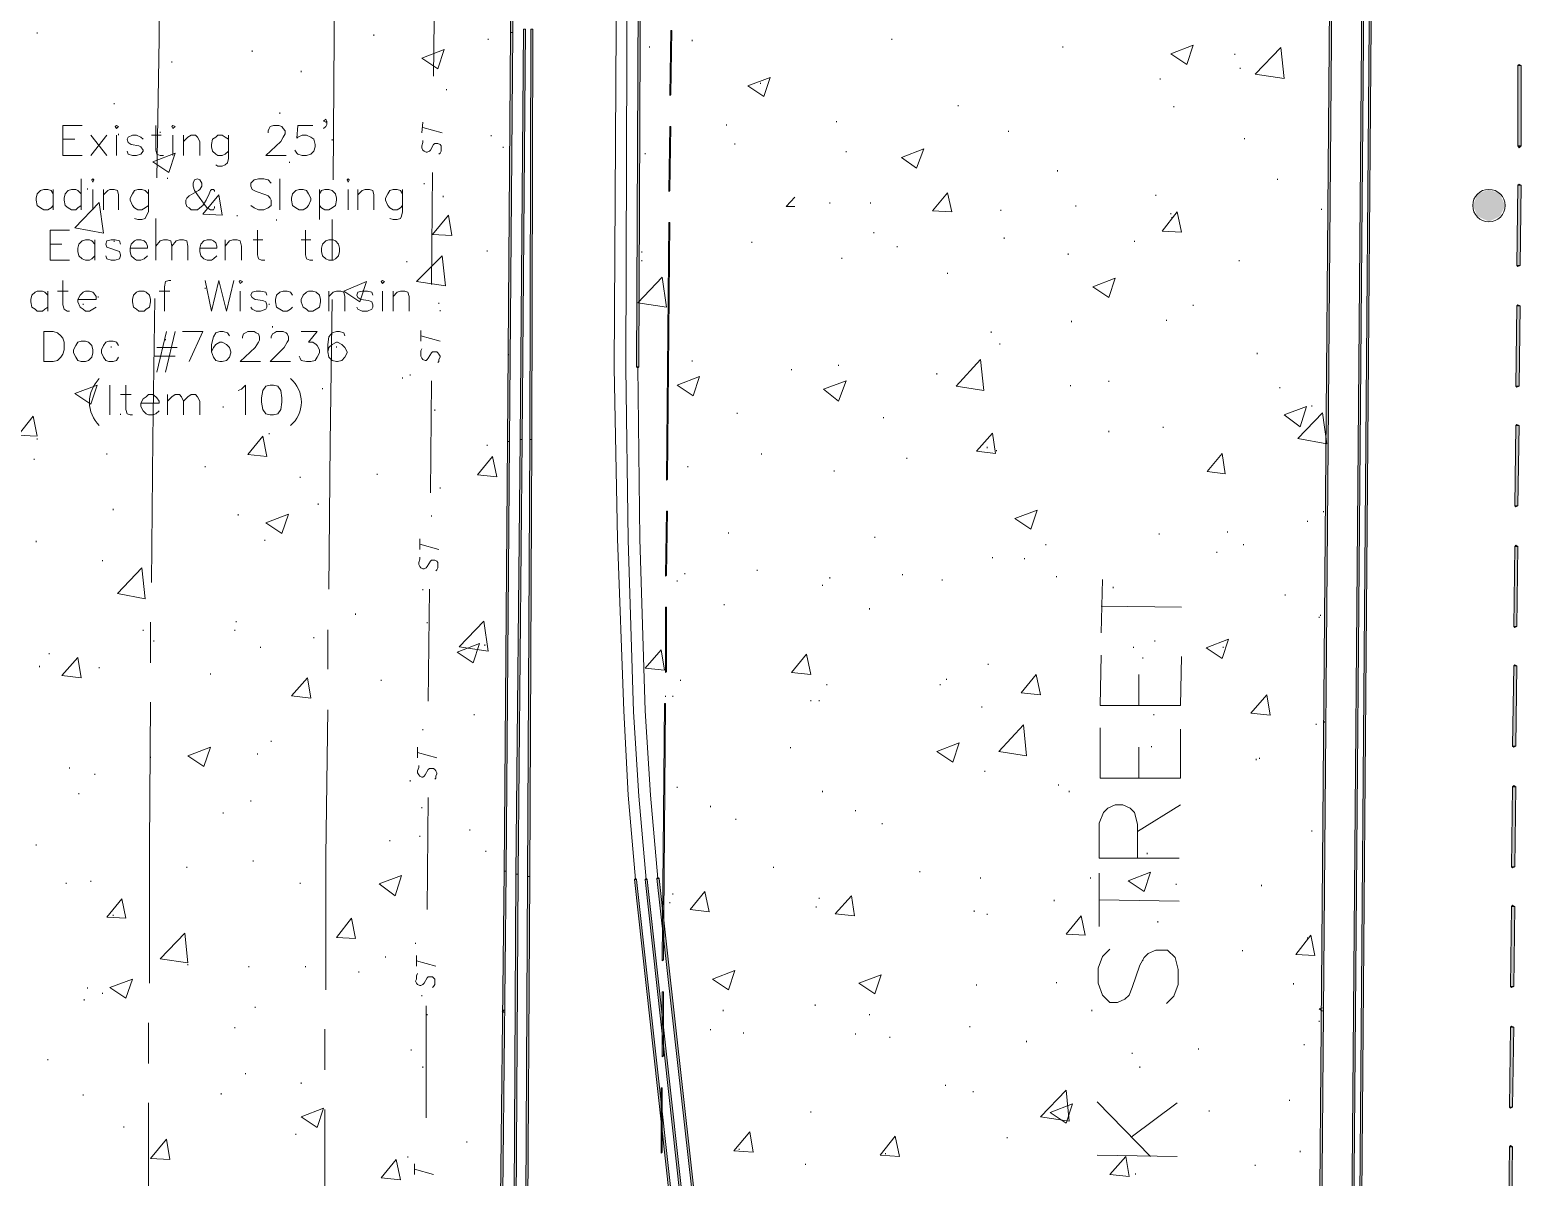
# Model space of a CAD drawing. Header units: inches. Extents: x 10 to 486, y 7 to 426.
# Drawn here: x 391.9 to 485, y 224.1 to 295.7 of the extents above; entities that cross this region are included whole.
import ezdxf

# ---------------------------------------------------------------- set-up
doc = ezdxf.new("R2010")
doc.units = ezdxf.units.IN
doc.header["$LTSCALE"] = 3
doc.header["$MEASUREMENT"] = 0
doc.layers.add('PDF_Geometry', color=7, linetype='Continuous', true_color=0x999999)
doc.layers.add('PDF_Solid Fills', color=7, linetype='Continuous')

msp = doc.modelspace()

# ---------------------------------------------------------------- hatches: boundary and pattern name
at = {"layer": 'PDF_Solid Fills', "true_color": 0x767676, "transparency": 33554559}
for points in [[(473.477, 340.55), (473.41, 340.55), (470.943, 39.95), (471.077, 39.95), (473.543, 340.55)], [(475.477, 340.55), (475.41, 340.55), (472.943, 39.95), (473.077, 39.95), (475.543, 340.55)], [(475.943, 340.55), (475.877, 340.55), (473.477, 39.95), (473.61, 39.95), (476.01, 340.55)], [(429.877, 274.683), (429.943, 274.683), (430.143, 320.417), (430.01, 320.417), (429.81, 274.683)], [(422.01, 295.55), (422.077, 295.55), (422.21, 319.75), (422.077, 319.75), (421.943, 295.55)], [(421.81, 270.017), (421.877, 270.017), (422.077, 295.55), (421.943, 295.55), (421.743, 270.017)], [(421.61, 243.217), (421.677, 243.217), (421.877, 270.017), (421.743, 270.017), (421.543, 243.217)], [(421.343, 219.083), (421.41, 219.083), (421.677, 243.217), (421.543, 243.217), (421.277, 219.083)]]:
    msp.add_hatch(color=8, dxfattribs=at).paths.add_polyline_path(points)
at = {"layer": 'PDF_Solid Fills', "transparency": 33554559}
for points in [[(484.877, 288.483), (485.01, 288.483), (485.01, 293.483), (484.81, 293.483), (484.81, 288.483)], [(484.81, 281.017), (484.943, 281.017), (485.01, 286.017), (484.81, 286.017), (484.743, 281.017)], [(484.743, 273.483), (484.877, 273.483), (484.943, 278.483), (484.743, 278.483), (484.677, 273.483)], [(484.677, 266.017), (484.81, 266.017), (484.877, 271.017), (484.677, 271.017), (484.61, 266.017)], [(484.61, 258.483), (484.743, 258.483), (484.81, 263.483), (484.61, 263.483), (484.543, 258.483)], [(484.543, 251.017), (484.677, 251.017), (484.743, 256.017), (484.543, 256.017), (484.477, 251.017)], [(484.477, 243.483), (484.61, 243.483), (484.677, 248.483), (484.477, 248.483), (484.41, 243.483)], [(484.41, 236.017), (484.543, 236.017), (484.61, 241.017), (484.41, 241.017), (484.343, 236.017)], [(484.343, 228.483), (484.477, 228.483), (484.543, 233.483), (484.343, 233.483), (484.277, 228.483)], [(484.277, 221.017), (484.41, 221.017), (484.477, 226.017), (484.277, 226.017), (484.21, 221.017)]]:
    msp.add_hatch(color=256, dxfattribs=at).paths.add_polyline_path(points)

# ---------------------------------------------------------------- linework, layer by layer
at = {"layer": 'PDF_Geometry', "color": 8, "lineweight": 13, "true_color": 0x767676}
for points in [[(430.41, 242.683), (429.943, 247.883), (429.61, 253.15), (429.277, 263.883), (429.143, 274.617), (429.277, 320.417), (429.543, 343.217), (429.543, 357.75), (429.61, 358.817), (429.277, 359.817), (428.81, 360.483), (428.21, 361.017), (427.477, 361.35), (426.677, 361.55), (425.61, 361.283), (424.677, 360.75), (423.943, 359.95), (423.477, 359.017), (423.277, 357.95)], [(429.743, 242.683), (429.277, 247.95), (429.01, 253.217), (428.61, 263.95), (428.41, 274.617), (428.677, 320.683), (428.877, 343.283), (428.943, 354.883), (428.943, 358.15), (428.81, 358.883), (428.41, 359.55), (427.877, 360.083), (427.21, 360.417), (426.543, 360.55), (425.677, 360.483), (424.877, 360.083), (424.41, 359.55), (424.077, 358.95), (423.943, 358.217)], [(429.877, 274.683), (430.01, 263.95), (430.343, 253.217), (430.677, 247.95), (431.143, 242.75)]]:
    msp.add_lwpolyline(points, dxfattribs=at)
at = {"layer": 'PDF_Geometry', "color": 8, "lineweight": 5, "true_color": 0x767676}
for points in [[(473.477, 340.55), (473.41, 340.55), (470.943, 39.95), (471.077, 39.95), (473.543, 340.55)], [(475.477, 340.55), (475.41, 340.55), (472.943, 39.95), (473.077, 39.95), (475.543, 340.55)], [(475.943, 340.55), (475.877, 340.55), (473.477, 39.95), (473.61, 39.95), (476.01, 340.55)], [(429.877, 274.683), (429.943, 274.683), (430.143, 320.417), (430.01, 320.417), (429.81, 274.683)], [(422.01, 295.55), (422.077, 295.55), (422.21, 319.75), (422.077, 319.75), (421.943, 295.55)], [(421.81, 270.017), (421.877, 270.017), (422.077, 295.55), (421.943, 295.55), (421.743, 270.017)], [(422.543, 270.15), (422.677, 270.15), (422.877, 295.75), (422.743, 295.75)], [(423.143, 270.15), (423.277, 270.15), (423.343, 295.75), (423.21, 295.75)], [(421.61, 243.217), (421.677, 243.217), (421.877, 270.017), (421.743, 270.017), (421.543, 243.217)], [(422.277, 243.017), (422.41, 243.017), (422.677, 270.15), (422.543, 270.15)], [(423.01, 242.883), (423.143, 242.883), (423.277, 270.15), (423.143, 270.15)], [(421.343, 219.083), (421.41, 219.083), (421.677, 243.217), (421.543, 243.217), (421.277, 219.083)], [(422.143, 218.95), (422.277, 218.95), (422.41, 243.017), (422.277, 243.017)], [(422.877, 218.883), (423.01, 218.883), (423.143, 242.883), (423.01, 242.883)], [(433.077, 211.883), (433.21, 211.883), (429.81, 242.683), (429.677, 242.683)], [(433.743, 211.883), (433.877, 211.883), (430.477, 242.683), (430.343, 242.683)], [(434.543, 211.817), (434.677, 211.817), (431.21, 242.75), (431.077, 242.75)]]:
    msp.add_lwpolyline(points, close=True, dxfattribs=at)
at = {"layer": 'PDF_Geometry', "color": 7, "lineweight": 9}
for points in [[(399.877, 286.483), (400.01, 295.15), (400.01, 304.217)], [(410.877, 286.35), (410.943, 295.283), (410.943, 304.083)], [(395.21, 287.883), (394.01, 287.883), (394.01, 289.75), (395.21, 289.75)], [(399.81, 289.75), (399.81, 288.217), (399.877, 287.95), (400.077, 287.883), (400.277, 287.883)], [(406.81, 289.283), (406.81, 289.417), (406.877, 289.55), (406.943, 289.683), (407.143, 289.75), (407.477, 289.75), (407.677, 289.683), (407.743, 289.55), (407.877, 289.417), (407.877, 289.217), (407.743, 289.017), (407.61, 288.75), (406.677, 287.883), (407.943, 287.883)], [(409.61, 289.75), (408.677, 289.75), (408.61, 288.95), (408.677, 289.017), (408.943, 289.15), (409.21, 289.15), (409.477, 289.017), (409.677, 288.883), (409.743, 288.55), (409.743, 288.417), (409.677, 288.15), (409.477, 287.95), (409.21, 287.883), (408.943, 287.883), (408.677, 287.95), (408.61, 288.017), (408.477, 288.217)], [(410.477, 290.017), (410.41, 289.95), (410.277, 290.017), (410.41, 290.15), (410.477, 290.017), (410.477, 289.817), (410.41, 289.683), (410.277, 289.55)], [(394.01, 288.883), (394.743, 288.883)], [(395.743, 287.883), (396.743, 289.15)], [(396.743, 287.883), (395.743, 289.15)], [(397.343, 289.15), (397.343, 287.883)], [(399.01, 288.883), (398.877, 289.017), (398.61, 289.15), (398.343, 289.15), (398.077, 289.017), (398.01, 288.883), (398.077, 288.683), (398.277, 288.55), (398.743, 288.483), (398.877, 288.417), (399.01, 288.217), (399.01, 288.15), (398.877, 287.95), (398.61, 287.883), (398.343, 287.883), (398.077, 287.95), (398.01, 288.15)], [(399.543, 289.15), (400.143, 289.15)], [(400.877, 289.15), (400.877, 287.883)], [(401.543, 287.883), (401.543, 289.15)], [(401.543, 288.75), (401.81, 289.017), (402.01, 289.15), (402.277, 289.15), (402.41, 289.017), (402.543, 288.75), (402.543, 287.883)], [(404.343, 288.883), (404.143, 289.017), (403.943, 289.15), (403.677, 289.15), (403.543, 289.017), (403.343, 288.883), (403.277, 288.55), (403.277, 288.417), (403.343, 288.15), (403.543, 287.95), (403.677, 287.883), (403.943, 287.883), (404.143, 287.95), (404.343, 288.15)], [(404.343, 289.15), (404.343, 287.683), (404.277, 287.417), (404.143, 287.283), (403.943, 287.217), (403.677, 287.217), (403.543, 287.283)], [(393.41, 285.483), (393.277, 285.683), (393.077, 285.75), (392.81, 285.75), (392.61, 285.683), (392.41, 285.483), (392.343, 285.217), (392.343, 285.083), (392.41, 284.75), (392.61, 284.617), (392.81, 284.483), (393.077, 284.483), (393.277, 284.617), (393.41, 284.75)], [(393.41, 285.75), (393.41, 284.483)], [(395.143, 285.483), (394.943, 285.683), (394.81, 285.75), (394.543, 285.75), (394.343, 285.683), (394.143, 285.483), (394.077, 285.217), (394.077, 285.083), (394.143, 284.75), (394.343, 284.617), (394.543, 284.483), (394.81, 284.483), (394.943, 284.617), (395.143, 284.75)], [(395.143, 286.417), (395.143, 284.483)], [(395.877, 285.75), (395.877, 284.483)], [(396.543, 284.483), (396.543, 285.75)], [(396.543, 285.417), (396.81, 285.683), (396.943, 285.75), (397.21, 285.75), (397.41, 285.683), (397.477, 285.417), (397.477, 284.483)], [(399.343, 285.483), (399.143, 285.683), (398.943, 285.75), (398.677, 285.75), (398.477, 285.683), (398.343, 285.483), (398.21, 285.217), (398.21, 285.083), (398.343, 284.75), (398.477, 284.617), (398.677, 284.483), (398.943, 284.483), (399.143, 284.617), (399.343, 284.75)], [(399.343, 285.75), (399.343, 284.35), (399.21, 284.083), (399.143, 283.95), (398.943, 283.883), (398.677, 283.883), (398.477, 283.95)], [(403.477, 285.617), (403.477, 285.683), (403.41, 285.75), (403.277, 285.75), (403.21, 285.683), (403.143, 285.483), (402.943, 285.083), (402.743, 284.75), (402.543, 284.617), (402.41, 284.483), (402.01, 284.483), (401.877, 284.617), (401.743, 284.683), (401.677, 284.883), (401.677, 285.083), (401.743, 285.217), (401.877, 285.35), (402.477, 285.683), (402.543, 285.75), (402.677, 285.95), (402.677, 286.15), (402.543, 286.35), (402.41, 286.417), (402.21, 286.35), (402.143, 286.15), (402.143, 285.95), (402.21, 285.683), (402.41, 285.417), (402.877, 284.75), (403.01, 284.617), (403.21, 284.483), (403.41, 284.483), (403.477, 284.617), (403.477, 284.683)], [(407.01, 286.15), (406.81, 286.35), (406.543, 286.417), (406.21, 286.417), (405.943, 286.35), (405.743, 286.15), (405.743, 285.95), (405.81, 285.75), (405.943, 285.683), (406.077, 285.617), (406.677, 285.417), (406.81, 285.35), (406.943, 285.217), (407.01, 285.083), (407.01, 284.75), (406.81, 284.617), (406.543, 284.483), (406.21, 284.483), (405.943, 284.617), (405.743, 284.75)], [(407.543, 284.483), (407.543, 286.417)], [(410.01, 285.75), (410.01, 283.883)], [(410.01, 285.483), (410.143, 285.683), (410.343, 285.75), (410.61, 285.75), (410.81, 285.683), (411.01, 285.483), (411.077, 285.217), (411.077, 285.083), (411.01, 284.75), (410.81, 284.617), (410.61, 284.483), (410.343, 284.483), (410.143, 284.617), (410.01, 284.75)], [(411.81, 285.75), (411.81, 284.483)], [(412.41, 284.483), (412.41, 285.75)], [(412.41, 285.417), (412.677, 285.683), (412.877, 285.75), (413.143, 285.75), (413.343, 285.683), (413.41, 285.417), (413.41, 284.483)], [(415.21, 285.483), (415.077, 285.683), (414.877, 285.75), (414.61, 285.75), (414.41, 285.683), (414.277, 285.483), (414.143, 285.217), (414.143, 285.083), (414.277, 284.75), (414.41, 284.617), (414.61, 284.483), (414.877, 284.483), (415.077, 284.617), (415.21, 284.75)], [(415.21, 285.75), (415.21, 284.35), (415.143, 284.083), (415.077, 283.95), (414.877, 283.883), (414.61, 283.883), (414.41, 283.95)], [(399.81, 281.483), (399.81, 283.95)], [(410.81, 281.35), (410.81, 283.883)], [(394.41, 281.35), (393.21, 281.35), (393.21, 283.217), (394.41, 283.217)], [(406.143, 283.217), (406.143, 281.683), (406.21, 281.417), (406.41, 281.35), (406.61, 281.35)], [(409.143, 283.217), (409.143, 281.683), (409.21, 281.417), (409.41, 281.35), (409.61, 281.35)], [(393.21, 282.35), (393.943, 282.35)], [(396.01, 282.35), (395.81, 282.55), (395.677, 282.617), (395.41, 282.617), (395.21, 282.55), (395.01, 282.35), (394.943, 282.083), (394.943, 281.883), (395.01, 281.617), (395.21, 281.417), (395.41, 281.35), (395.677, 281.35), (395.81, 281.417), (396.01, 281.617)], [(396.01, 282.617), (396.01, 281.35)], [(397.61, 282.35), (397.543, 282.55), (397.277, 282.617), (397.01, 282.617), (396.743, 282.55), (396.677, 282.35), (396.743, 282.15), (396.943, 282.083), (397.343, 281.95), (397.543, 281.883), (397.61, 281.683), (397.61, 281.617), (397.543, 281.417), (397.277, 281.35), (397.01, 281.35), (396.743, 281.417), (396.677, 281.617)], [(398.21, 282.083), (399.277, 282.083), (399.277, 282.217), (399.21, 282.417), (399.077, 282.55), (398.877, 282.617), (398.61, 282.617), (398.477, 282.55), (398.277, 282.35), (398.21, 282.083), (398.21, 281.883), (398.277, 281.617), (398.477, 281.417), (398.61, 281.35), (398.877, 281.35), (399.077, 281.417), (399.277, 281.617)], [(399.81, 281.35), (399.81, 282.617)], [(399.81, 282.217), (400.077, 282.55), (400.277, 282.617), (400.543, 282.617), (400.743, 282.55), (400.81, 282.217), (400.81, 281.35)], [(400.81, 282.217), (401.077, 282.55), (401.277, 282.617), (401.543, 282.617), (401.743, 282.55), (401.81, 282.217), (401.81, 281.35)], [(402.543, 282.083), (403.61, 282.083), (403.61, 282.217), (403.543, 282.417), (403.41, 282.55), (403.277, 282.617), (403.01, 282.617), (402.81, 282.55), (402.61, 282.35), (402.543, 282.083), (402.543, 281.883), (402.61, 281.617), (402.81, 281.417), (403.01, 281.35), (403.277, 281.35), (403.41, 281.417), (403.61, 281.617)], [(404.143, 281.35), (404.143, 282.617)], [(404.143, 282.217), (404.41, 282.55), (404.61, 282.617), (404.877, 282.617), (405.077, 282.55), (405.143, 282.217), (405.143, 281.35)], [(405.877, 282.617), (406.477, 282.617)], [(408.877, 282.617), (409.477, 282.617)], [(393.077, 279.15), (392.877, 279.35), (392.743, 279.417), (392.41, 279.417), (392.277, 279.35), (392.077, 279.15), (392.01, 278.883), (392.01, 278.75), (392.077, 278.417), (392.277, 278.283), (392.41, 278.15), (392.743, 278.15), (392.877, 278.283), (393.077, 278.417)], [(393.077, 279.417), (393.077, 278.15)], [(393.677, 279.417), (394.343, 279.417)], [(394.01, 280.083), (394.01, 278.55), (394.077, 278.283), (394.277, 278.15), (394.41, 278.15)], [(394.943, 278.883), (396.077, 278.883), (396.077, 279.083), (395.943, 279.283), (395.877, 279.35), (395.677, 279.417), (395.41, 279.417), (395.277, 279.35), (395.077, 279.15), (394.943, 278.883), (394.943, 278.75), (395.077, 278.417), (395.277, 278.283), (395.41, 278.15), (395.677, 278.15), (395.877, 278.283), (396.077, 278.417)], [(400.01, 279.417), (400.677, 279.417)], [(400.743, 280.083), (400.61, 280.083), (400.41, 280.017), (400.343, 279.683), (400.343, 278.15)], [(402.877, 280.083), (403.277, 278.15), (403.743, 280.083), (404.21, 278.15), (404.677, 280.083)], [(405.077, 279.417), (405.077, 278.15)], [(406.743, 279.15), (406.677, 279.35), (406.343, 279.417), (406.077, 279.417), (405.81, 279.35), (405.743, 279.15), (405.81, 279.017), (406.01, 278.883), (406.477, 278.817), (406.677, 278.75), (406.743, 278.55), (406.743, 278.417), (406.677, 278.283), (406.343, 278.15), (406.077, 278.15), (405.81, 278.283), (405.743, 278.417)], [(408.343, 279.15), (408.21, 279.35), (408.01, 279.417), (407.743, 279.417), (407.543, 279.35), (407.343, 279.15), (407.277, 278.883), (407.277, 278.75), (407.343, 278.417), (407.543, 278.283), (407.743, 278.15), (408.01, 278.15), (408.21, 278.283), (408.343, 278.417)], [(410.61, 278.15), (410.61, 279.417)], [(410.61, 279.083), (410.877, 279.35), (411.077, 279.417), (411.343, 279.417), (411.543, 279.35), (411.61, 279.083), (411.61, 278.15)], [(413.343, 279.15), (413.277, 279.35), (413.01, 279.417), (412.677, 279.417), (412.41, 279.35), (412.343, 279.15), (412.41, 279.017), (412.61, 278.883), (413.077, 278.817), (413.277, 278.75), (413.343, 278.55), (413.343, 278.417), (413.277, 278.283), (413.01, 278.15), (412.677, 278.15), (412.41, 278.283), (412.343, 278.417)], [(413.943, 279.417), (413.943, 278.15)], [(414.61, 278.15), (414.61, 279.417)], [(414.61, 279.083), (414.877, 279.35), (415.077, 279.417), (415.343, 279.417), (415.543, 279.35), (415.61, 279.083), (415.61, 278.15)], [(399.543, 261.217), (399.61, 270.217), (399.743, 278.95)], [(410.61, 260.817), (410.677, 269.95), (410.81, 278.883)], [(400.477, 276.883), (399.877, 274.35)], [(401.01, 276.883), (400.41, 274.35)], [(401.477, 276.883), (402.743, 276.883), (401.877, 275.017)], [(404.41, 276.617), (404.277, 276.817), (404.01, 276.883), (403.81, 276.883), (403.543, 276.817), (403.41, 276.55), (403.277, 276.083), (403.277, 275.617), (403.41, 275.283), (403.543, 275.083), (403.81, 275.017), (403.943, 275.017), (404.21, 275.083), (404.41, 275.283), (404.477, 275.55), (404.477, 275.617), (404.41, 275.883), (404.21, 276.083), (403.943, 276.217), (403.81, 276.217), (403.543, 276.083), (403.41, 275.883), (403.277, 275.617)], [(405.21, 276.483), (405.21, 276.55), (405.277, 276.75), (405.41, 276.817), (405.543, 276.883), (405.943, 276.883), (406.077, 276.817), (406.21, 276.75), (406.277, 276.55), (406.277, 276.35), (406.21, 276.217), (406.01, 275.883), (405.077, 275.017), (406.343, 275.017)], [(407.01, 276.483), (407.01, 276.55), (407.077, 276.75), (407.21, 276.817), (407.343, 276.883), (407.743, 276.883), (407.943, 276.817), (408.01, 276.75), (408.077, 276.55), (408.077, 276.35), (408.01, 276.217), (407.81, 275.883), (406.943, 275.017), (408.21, 275.017)], [(408.877, 276.883), (409.877, 276.883), (409.343, 276.217), (409.61, 276.217), (409.81, 276.083), (409.877, 276.017), (410.01, 275.75), (410.01, 275.55), (409.877, 275.283), (409.743, 275.083), (409.477, 275.017), (409.21, 275.017), (408.877, 275.083), (408.81, 275.217), (408.743, 275.35)], [(411.61, 276.617), (411.543, 276.817), (411.277, 276.883), (411.077, 276.883), (410.81, 276.817), (410.61, 276.55), (410.543, 276.083), (410.543, 275.617), (410.61, 275.283), (410.81, 275.083), (411.077, 275.017), (411.143, 275.017), (411.41, 275.083), (411.61, 275.283), (411.743, 275.55), (411.743, 275.617), (411.61, 275.883), (411.41, 276.083), (411.143, 276.217), (411.077, 276.217), (410.81, 276.083), (410.61, 275.883), (410.543, 275.617)], [(397.477, 276.017), (397.343, 276.217), (397.143, 276.283), (396.877, 276.283), (396.677, 276.217), (396.543, 276.017), (396.41, 275.75), (396.41, 275.55), (396.543, 275.283), (396.677, 275.083), (396.877, 275.017), (397.143, 275.017), (397.343, 275.083), (397.477, 275.283)], [(399.877, 275.883), (401.143, 275.883)], [(399.743, 275.35), (401.01, 275.35)], [(396.943, 271.683), (396.943, 273.55)], [(397.61, 272.95), (398.277, 272.95)], [(397.943, 273.55), (397.943, 272.017), (398.01, 271.75), (398.21, 271.683), (398.343, 271.683)], [(398.877, 272.417), (400.01, 272.417), (400.01, 272.55), (399.877, 272.75), (399.81, 272.817), (399.61, 272.95), (399.343, 272.95), (399.21, 272.817), (399.01, 272.683), (398.877, 272.417), (398.877, 272.217), (399.01, 271.95), (399.21, 271.75), (399.343, 271.683), (399.61, 271.683), (399.81, 271.75), (400.01, 271.95)], [(400.543, 271.683), (400.543, 272.95)], [(400.543, 272.55), (400.81, 272.817), (401.01, 272.95), (401.277, 272.95), (401.41, 272.817), (401.543, 272.55), (401.543, 271.683)], [(401.543, 272.55), (401.81, 272.817), (402.01, 272.95), (402.277, 272.95), (402.41, 272.817), (402.543, 272.55), (402.543, 271.683)], [(404.943, 273.217), (405.143, 273.283), (405.41, 273.55), (405.41, 271.683)], [(399.477, 256.217), (399.477, 258.75)], [(410.543, 255.817), (410.543, 258.283)], [(399.41, 236.217), (399.41, 244.75), (399.477, 253.75)], [(410.41, 235.817), (410.41, 244.15), (410.543, 253.283)], [(399.343, 231.217), (399.343, 233.75)], [(410.343, 230.817), (410.343, 233.35)], [(399.277, 211.083), (399.343, 220.217), (399.343, 228.75)], [(410.277, 211.083), (410.343, 220.017), (410.343, 228.35)]]:
    msp.add_lwpolyline(points, dxfattribs=at)
at = {"layer": 'PDF_Geometry', "lineweight": 13}
for points in [[(417.143, 292.817), (417.21, 299.817)], [(392.41, 295.55), (392.41, 295.483)], [(413.41, 295.417), (413.41, 295.35)], [(420.543, 295.15), (420.543, 295.083)], [(433.277, 295.083), (433.277, 295.017)], [(445.743, 295.15), (445.743, 295.083)], [(405.81, 294.417), (405.81, 294.35)], [(430.61, 294.683), (430.61, 294.617)], [(456.41, 294.683), (456.41, 294.617)], [(467.143, 294.217), (467.143, 294.15)], [(400.81, 293.75), (400.81, 293.683)], [(467.477, 293.35), (467.477, 293.283)], [(408.877, 293.15), (408.877, 293.083)], [(437.543, 292.417), (437.543, 292.35)], [(462.477, 292.683), (462.477, 292.617)], [(417.943, 292.017), (417.943, 291.95)], [(397.21, 291.15), (397.21, 291.083)], [(407.543, 290.55), (407.543, 290.483)], [(449.877, 291.017), (449.877, 290.95)], [(463.343, 290.95), (463.343, 290.883)], [(416.41, 289.283), (416.477, 289.95)], [(417.677, 289.283), (416.477, 289.617)], [(435.41, 289.817), (435.41, 289.75)], [(442.277, 290.017), (442.277, 289.95)], [(397.477, 289.217), (397.477, 289.15)], [(400.077, 289.35), (400.077, 289.283)], [(410.81, 288.883), (410.81, 288.817)], [(417.477, 287.95), (417.543, 288.017), (417.61, 288.15), (417.61, 288.483), (417.543, 288.55), (417.41, 288.617), (417.21, 288.617), (417.143, 288.55), (416.943, 288.217), (416.877, 288.15), (416.743, 288.083), (416.677, 288.083), (416.543, 288.15), (416.477, 288.217), (416.41, 288.35), (416.41, 288.483), (416.477, 288.683), (416.477, 288.817)], [(420.743, 289.15), (420.743, 289.083)], [(435.943, 288.617), (435.943, 288.55)], [(453.01, 289.417), (453.01, 289.35)], [(467.743, 288.95), (467.743, 288.883)], [(421.477, 288.417), (421.477, 288.35)], [(430.343, 288.017), (430.343, 287.95)], [(442.877, 288.15), (442.877, 288.083)], [(408.143, 287.483), (408.143, 287.417)], [(417.01, 279.817), (417.077, 286.817)], [(456.077, 286.95), (456.077, 286.883)], [(395.543, 285.817), (395.543, 285.75)], [(400.543, 286.483), (400.543, 286.417)], [(416.543, 286.15), (416.543, 286.083)], [(469.81, 286.417), (469.81, 286.35)], [(417.743, 285.35), (417.743, 285.283)], [(439.677, 284.683), (439.143, 284.683), (439.677, 285.283)], [(441.877, 284.95), (441.877, 284.883)], [(444.41, 284.95), (444.41, 284.883)], [(462.21, 285.417), (462.21, 285.35)], [(404.877, 284.15), (404.877, 284.083)], [(407.343, 283.883), (407.343, 283.817)], [(452.543, 284.483), (452.543, 284.417)], [(457.21, 284.75), (457.21, 284.683)], [(463.143, 284.283), (463.143, 284.217)], [(463.21, 284.017), (463.21, 283.95)], [(472.543, 284.55), (472.543, 284.483)], [(444.61, 283.083), (444.61, 283.017)], [(393.21, 282.15), (393.21, 282.083)], [(397.21, 282.55), (397.21, 282.483)], [(437.01, 282.483), (437.01, 282.417)], [(446.077, 282.217), (446.077, 282.15)], [(452.743, 282.75), (452.743, 282.683)], [(460.877, 282.55), (460.877, 282.483)], [(415.477, 281.283), (415.477, 281.217)], [(420.477, 281.95), (420.477, 281.883)], [(430.143, 281.883), (430.143, 281.817)], [(430.143, 281.35), (430.143, 281.283)], [(442.61, 281.483), (442.61, 281.417)], [(456.743, 281.75), (456.743, 281.683)], [(467.41, 281.35), (467.41, 281.283)], [(449.21, 280.55), (449.21, 280.483)], [(402.877, 279.617), (402.877, 279.55)], [(395.277, 278.617), (395.277, 278.55)], [(396.21, 279.083), (396.21, 279.017)], [(406.877, 278.617), (406.877, 278.55)], [(417.477, 278.683), (417.477, 278.617)], [(464.543, 278.55), (464.543, 278.483)], [(417.543, 278.217), (417.543, 278.15)], [(456.943, 277.55), (456.943, 277.483)], [(462.877, 277.617), (462.877, 277.55)], [(400.41, 276.417), (400.41, 276.35)], [(407.077, 277.217), (407.077, 277.15)], [(416.343, 276.283), (416.343, 276.95)], [(417.543, 276.283), (416.343, 276.617)], [(451.943, 276.883), (451.943, 276.817)], [(397.01, 275.95), (397.01, 275.883)], [(411.077, 275.95), (411.077, 275.883)], [(417.41, 274.95), (417.477, 275.017), (417.477, 275.15), (417.543, 275.283), (417.543, 275.35), (417.477, 275.483), (417.41, 275.55), (417.343, 275.617), (417.077, 275.617), (417.01, 275.55), (416.81, 275.217), (416.743, 275.15), (416.677, 275.083), (416.61, 275.083), (416.477, 275.15), (416.41, 275.217), (416.343, 275.35), (416.343, 275.683), (416.41, 275.817)], [(421.81, 275.483), (421.81, 275.417)], [(452.477, 276.15), (452.477, 276.083)], [(468.543, 275.55), (468.543, 275.483)], [(433.277, 275.083), (433.277, 275.017)], [(439.477, 274.55), (439.477, 274.483)], [(442.41, 274.817), (442.41, 274.75)], [(415.21, 274.017), (415.21, 273.95)], [(415.677, 274.217), (415.677, 274.15)], [(416.943, 266.817), (417.01, 273.817)], [(448.543, 274.283), (448.543, 274.217)], [(459.277, 273.817), (459.277, 273.75)], [(410.21, 273.35), (410.21, 273.283)], [(456.877, 273.55), (456.877, 273.483)], [(469.943, 273.417), (469.943, 273.35)], [(404.01, 272.217), (404.01, 272.15)], [(417.21, 272.017), (417.21, 271.95)], [(436.077, 271.817), (436.077, 271.75)], [(471.943, 272.283), (471.943, 272.217)], [(392.343, 270.35), (391.21, 270.417), (392.143, 271.617), (392.41, 270.35)], [(397.61, 271.75), (397.61, 271.683)], [(445.21, 271.55), (445.21, 271.483)], [(462.677, 270.95), (462.677, 270.883)], [(392.41, 270.217), (392.41, 270.15)], [(406.877, 270.55), (406.877, 270.483)], [(459.277, 270.683), (459.277, 270.617)], [(396.743, 269.283), (396.743, 269.217)], [(420.477, 269.817), (420.477, 269.75)], [(437.61, 269.283), (437.61, 269.217)], [(446.677, 269.017), (446.677, 268.95)], [(451.677, 269.683), (451.677, 269.617)], [(452.277, 269.483), (452.277, 269.417)], [(392.21, 268.95), (392.21, 268.883)], [(402.877, 268.483), (402.877, 268.417)], [(433.01, 268.483), (433.01, 268.417)], [(442.143, 268.217), (442.143, 268.15)], [(408.81, 267.817), (408.81, 267.75)], [(413.61, 268.017), (413.61, 267.95)], [(417.543, 267.15), (417.543, 267.083)], [(397.143, 265.817), (397.143, 265.75)], [(404.943, 265.483), (404.943, 265.417)], [(409.943, 266.15), (409.943, 266.083)], [(417.01, 265.417), (417.01, 265.35)], [(472.677, 265.683), (472.677, 265.617)], [(435.543, 264.35), (435.543, 264.283)], [(466.677, 264.417), (466.677, 264.35)], [(471.677, 265.083), (471.677, 265.017)], [(392.343, 263.817), (392.343, 263.75)], [(406.61, 263.883), (406.61, 263.817)], [(416.277, 263.283), (416.277, 263.95)], [(417.477, 263.283), (416.277, 263.617)], [(444.677, 264.083), (444.677, 264.017)], [(455.343, 263.617), (455.343, 263.55)], [(462.41, 264.283), (462.41, 264.217)], [(467.677, 263.617), (467.677, 263.55)], [(396.477, 262.617), (396.477, 262.55)], [(417.277, 261.95), (417.343, 262.017), (417.41, 262.15), (417.41, 262.483), (417.343, 262.55), (417.21, 262.617), (417.01, 262.617), (416.943, 262.55), (416.743, 262.217), (416.677, 262.15), (416.543, 262.083), (416.477, 262.083), (416.343, 262.15), (416.277, 262.217), (416.21, 262.35), (416.21, 262.483), (416.277, 262.683), (416.277, 262.817)], [(452.01, 262.817), (452.01, 262.75)], [(454.01, 262.75), (454.01, 262.683)], [(466.01, 263.15), (466.01, 263.083)], [(432.81, 261.817), (432.81, 261.75)], [(437.343, 262.017), (437.343, 261.95)], [(441.877, 261.55), (441.877, 261.483)], [(446.41, 261.75), (446.41, 261.683)], [(456.01, 261.617), (456.01, 261.55)], [(416.477, 260.817), (416.477, 260.75)], [(416.81, 253.817), (416.877, 260.817)], [(432.343, 261.35), (432.343, 261.283)], [(441.41, 261.083), (441.41, 261.017)], [(448.877, 261.417), (448.877, 261.35)], [(459.543, 260.95), (459.543, 260.883)], [(435.277, 259.883), (435.277, 259.817)], [(470.277, 260.483), (470.277, 260.417)], [(404.81, 258.817), (404.81, 258.75)], [(412.277, 259.283), (412.277, 259.217)], [(416.743, 258.75), (416.743, 258.683)], [(444.343, 259.617), (444.343, 259.55)], [(472.41, 259.083), (472.41, 259.017)], [(472.477, 259.217), (472.477, 259.15)], [(399.01, 258.283), (399.01, 258.217)], [(404.743, 258.283), (404.743, 258.217)], [(409.677, 257.817), (409.677, 257.75)], [(399.677, 257.617), (399.677, 257.55)], [(406.343, 257.217), (406.343, 257.15)], [(420.343, 257.35), (420.343, 257.283)], [(460.81, 257.217), (460.81, 257.15)], [(462.143, 257.617), (462.143, 257.55)], [(466.41, 257.217), (466.41, 257.15)], [(392.543, 256.017), (392.543, 255.95)], [(393.143, 256.817), (393.143, 256.75)], [(396.277, 255.95), (396.277, 255.883)], [(451.743, 256.15), (451.743, 256.083)], [(461.41, 256.55), (461.41, 256.483)], [(403.21, 255.55), (403.21, 255.483)], [(413.877, 255.15), (413.877, 255.083)], [(432.543, 255.15), (432.543, 255.083)], [(449.143, 255.217), (449.143, 255.15)], [(431.61, 254.15), (431.61, 254.083)], [(432.077, 254.15), (432.077, 254.083)], [(441.677, 254.883), (441.677, 254.817)], [(448.743, 254.883), (448.743, 254.817)], [(440.677, 253.883), (440.677, 253.817)], [(441.21, 253.883), (441.21, 253.817)], [(451.343, 253.483), (451.343, 253.417)], [(419.677, 253.017), (419.677, 252.95)], [(462.077, 253.017), (462.077, 252.95)], [(472.21, 252.417), (472.21, 252.35)], [(472.743, 252.55), (472.743, 252.483)], [(407.01, 251.35), (407.01, 251.283)], [(416.477, 252.083), (416.477, 252.017)], [(399.477, 250.35), (399.477, 250.283)], [(406.143, 250.55), (406.143, 250.483)], [(416.143, 250.283), (416.143, 250.95)], [(417.343, 250.283), (416.143, 250.617)], [(461.943, 251.017), (461.943, 250.95)], [(394.41, 249.683), (394.41, 249.617)], [(417.21, 248.95), (417.277, 249.017), (417.277, 249.15), (417.343, 249.283), (417.343, 249.35), (417.277, 249.483), (417.21, 249.55), (417.143, 249.617), (416.877, 249.617), (416.81, 249.55), (416.61, 249.217), (416.543, 249.15), (416.477, 249.083), (416.41, 249.083), (416.277, 249.15), (416.21, 249.217), (416.143, 249.35), (416.143, 249.483), (416.21, 249.683), (416.21, 249.817)], [(451.543, 249.483), (451.543, 249.417)], [(468.477, 250.217), (468.477, 250.15)], [(468.677, 250.283), (468.677, 250.217)], [(396.01, 249.283), (396.01, 249.217)], [(415.677, 248.883), (415.677, 248.817)], [(456.143, 248.617), (456.143, 248.55)], [(461.143, 249.283), (461.143, 249.217)], [(395.01, 248.083), (395.01, 248.017)], [(405.743, 247.617), (405.743, 247.55)], [(416.743, 240.817), (416.81, 247.817)], [(432.343, 248.483), (432.343, 248.417)], [(441.41, 248.217), (441.41, 248.15)], [(456.81, 248.217), (456.81, 248.15)], [(404.01, 246.883), (404.01, 246.817)], [(416.41, 247.217), (416.41, 247.15)], [(434.41, 247.283), (434.41, 247.217)], [(443.477, 247.017), (443.477, 246.95)], [(419.41, 245.817), (419.41, 245.75)], [(436.01, 246.483), (436.01, 246.417)], [(445.143, 246.217), (445.143, 246.15)], [(471.943, 245.75), (471.943, 245.683)], [(392.343, 244.883), (392.343, 244.817)], [(414.41, 245.15), (414.41, 245.083)], [(416.277, 245.417), (416.277, 245.35)], [(405.877, 243.883), (405.877, 243.817)], [(420.41, 244.483), (420.41, 244.417)], [(461.677, 244.35), (461.677, 244.283)], [(401.743, 243.483), (401.743, 243.417)], [(438.343, 243.483), (438.343, 243.417)], [(447.477, 243.217), (447.477, 243.15)], [(394.21, 242.483), (394.21, 242.417)], [(395.743, 242.617), (395.743, 242.55)], [(408.81, 242.483), (408.81, 242.417)], [(451.277, 242.817), (451.277, 242.75)], [(458.143, 242.817), (458.143, 242.75)], [(463.477, 242.417), (463.477, 242.35)], [(468.81, 242.35), (468.81, 242.283)], [(431.877, 241.283), (431.877, 241.217)], [(432.077, 241.817), (432.077, 241.75)], [(441.21, 241.55), (441.21, 241.483)], [(455.877, 241.417), (455.877, 241.35)], [(397.143, 240.483), (397.143, 240.417)], [(441.01, 241.017), (441.01, 240.95)], [(450.877, 240.75), (450.877, 240.683)], [(451.677, 240.55), (451.677, 240.483)], [(462.343, 240.083), (462.343, 240.017)], [(416.01, 238.75), (416.01, 238.683)], [(467.61, 238.283), (467.61, 238.217)], [(471.677, 239.083), (471.677, 239.017)], [(401.81, 237.417), (401.81, 237.35)], [(414.143, 237.883), (414.143, 237.817)], [(416.077, 237.283), (416.077, 237.95)], [(417.277, 237.283), (416.077, 237.617)], [(461.41, 237.683), (461.41, 237.617)], [(405.61, 237.283), (405.61, 237.217)], [(409.143, 237.283), (409.143, 237.217)], [(412.477, 236.95), (412.477, 236.883)], [(417.077, 235.95), (417.143, 236.017), (417.21, 236.15), (417.21, 236.483), (417.143, 236.55), (417.077, 236.617), (416.81, 236.617), (416.743, 236.55), (416.543, 236.217), (416.477, 236.15), (416.343, 236.083), (416.277, 236.083), (416.143, 236.15), (416.077, 236.217), (416.01, 236.35), (416.077, 236.483), (416.077, 236.683), (416.143, 236.817)], [(395.543, 235.95), (395.543, 235.883)], [(396.477, 235.617), (396.477, 235.55)], [(416.41, 235.483), (416.41, 235.417)], [(451.01, 236.15), (451.01, 236.083)], [(456.01, 236.283), (456.01, 236.217)], [(470.81, 236.217), (470.81, 236.15)], [(395.343, 235.217), (395.343, 235.15)], [(406.01, 234.75), (406.01, 234.683)], [(416.677, 227.817), (416.677, 234.817)], [(421.543, 234.417), (421.41, 234.417), (421.543, 234.55)], [(435.21, 234.55), (435.21, 234.483)], [(440.943, 234.883), (440.943, 234.817)], [(458.21, 234.55), (458.21, 234.483)], [(472.61, 234.483), (472.41, 234.617), (472.61, 234.683)], [(416.743, 234.283), (416.743, 234.217)], [(444.343, 234.283), (444.343, 234.217)], [(472.41, 233.883), (472.41, 233.817)], [(404.743, 233.483), (404.743, 233.417)], [(434.41, 233.35), (434.41, 233.283)], [(436.477, 233.15), (436.477, 233.083)], [(443.477, 233.083), (443.477, 233.017)], [(445.61, 232.883), (445.61, 232.817)], [(450.61, 233.55), (450.61, 233.483)], [(415.743, 232.083), (415.743, 232.017)], [(454.143, 232.617), (454.143, 232.55)], [(460.743, 231.883), (460.743, 231.817)], [(464.877, 232.15), (464.877, 232.083)], [(471.477, 232.417), (471.477, 232.35)], [(393.077, 231.483), (393.077, 231.417)], [(416.477, 231.017), (416.477, 230.95)], [(461.21, 231.017), (461.21, 230.95)], [(405.41, 230.617), (405.41, 230.55)], [(408.877, 230.017), (408.877, 229.95)], [(449.077, 229.883), (449.077, 229.817)], [(395.277, 229.283), (395.277, 229.217)], [(403.877, 229.35), (403.877, 229.283)], [(450.81, 229.483), (450.81, 229.417)], [(470.543, 228.95), (470.543, 228.883)], [(440.677, 228.217), (440.677, 228.15)], [(465.543, 228.283), (465.543, 228.217)], [(397.81, 227.283), (397.81, 227.217)], [(408.543, 226.817), (408.543, 226.75)], [(419.21, 226.35), (419.21, 226.283)], [(452.943, 226.617), (452.943, 226.55)], [(415.543, 225.417), (415.543, 225.35)], [(436.21, 225.883), (436.21, 225.817)], [(445.343, 225.617), (445.343, 225.55)], [(471.21, 225.75), (471.21, 225.683)], [(415.943, 224.283), (415.943, 224.95)], [(417.143, 224.283), (415.943, 224.617)], [(440.343, 224.95), (440.343, 224.883)], [(460.943, 224.35), (460.943, 224.283)], [(468.41, 224.883), (468.41, 224.817)]]:
    msp.add_lwpolyline(points, dxfattribs=at)
at = {"layer": 'PDF_Geometry', "color": 8, "lineweight": 5, "true_color": 0x767676}
for points in [[(422.077, 295.55), (422.077, 295.55)], [(429.943, 274.683), (429.877, 274.617), (429.81, 274.683)], [(422.677, 270.15), (422.677, 270.15)], [(423.277, 270.15), (423.277, 270.15)], [(421.677, 243.217), (421.677, 243.217)], [(422.277, 243.017), (422.277, 243.017)], [(423.143, 242.883), (423.143, 242.883)], [(429.677, 242.683), (429.743, 242.75), (429.81, 242.683)], [(430.343, 242.683), (430.41, 242.75), (430.477, 242.683)], [(431.077, 242.75), (431.143, 242.817), (431.21, 242.75)]]:
    msp.add_lwpolyline(points, dxfattribs=at)
at = {"layer": 'PDF_Geometry', "color": 7, "lineweight": 5}
for points in [[(431.943, 291.683), (432.01, 295.683), (431.943, 295.683), (431.877, 291.683)], [(484.877, 288.483), (485.01, 288.483), (485.01, 293.483), (484.81, 293.483), (484.81, 288.483)], [(431.877, 285.683), (431.943, 289.683), (431.877, 289.683), (431.81, 285.683)], [(484.81, 281.017), (484.943, 281.017), (485.01, 286.017), (484.81, 286.017), (484.743, 281.017)], [(431.743, 267.683), (431.877, 283.683), (431.81, 283.683), (431.677, 267.683)], [(484.743, 273.483), (484.877, 273.483), (484.943, 278.483), (484.743, 278.483), (484.677, 273.483)], [(484.677, 266.017), (484.81, 266.017), (484.877, 271.017), (484.677, 271.017), (484.61, 266.017)], [(431.677, 261.683), (431.743, 265.683), (431.677, 265.683), (431.61, 261.683)], [(484.61, 258.483), (484.743, 258.483), (484.81, 263.483), (484.61, 263.483), (484.543, 258.483)], [(431.61, 259.683), (431.61, 255.683), (431.677, 255.683), (431.677, 259.683)], [(484.543, 251.017), (484.677, 251.017), (484.743, 256.017), (484.543, 256.017), (484.477, 251.017)], [(431.477, 237.683), (431.61, 253.683), (431.543, 253.683), (431.41, 237.683)], [(484.477, 243.483), (484.61, 243.483), (484.677, 248.483), (484.477, 248.483), (484.41, 243.483)], [(484.41, 236.017), (484.543, 236.017), (484.61, 241.017), (484.41, 241.017), (484.343, 236.017)], [(431.41, 235.683), (431.41, 231.683), (431.477, 231.683), (431.477, 235.683)], [(484.343, 228.483), (484.477, 228.483), (484.543, 233.483), (484.343, 233.483), (484.277, 228.483)], [(431.343, 229.683), (431.343, 225.683), (431.41, 225.683), (431.41, 229.683)], [(484.277, 221.017), (484.41, 221.017), (484.477, 226.017), (484.277, 226.017), (484.21, 221.017)]]:
    msp.add_lwpolyline(points, close=True, dxfattribs=at)
for points in [[(431.943, 295.683), (432.01, 295.683)], [(484.81, 293.483), (484.877, 293.55), (485.01, 293.483)], [(431.943, 291.683), (431.877, 291.617), (431.877, 291.683)], [(431.877, 289.683), (431.943, 289.683)], [(485.01, 288.483), (484.877, 288.35), (484.81, 288.483)], [(484.81, 286.017), (484.877, 286.083), (485.01, 286.017)], [(431.877, 285.683), (431.81, 285.617), (431.81, 285.683)], [(431.81, 283.683), (431.877, 283.683)], [(484.943, 281.017), (484.81, 280.95), (484.743, 281.017)], [(484.743, 278.483), (484.81, 278.55), (484.943, 278.483)], [(484.877, 273.483), (484.743, 273.417), (484.677, 273.483)], [(484.677, 271.017), (484.743, 271.083), (484.877, 271.017)], [(431.743, 267.683), (431.677, 267.617), (431.677, 267.683)], [(431.677, 265.683), (431.743, 265.683)], [(484.81, 266.017), (484.677, 265.95), (484.61, 266.017)], [(484.61, 263.483), (484.677, 263.55), (484.81, 263.483)], [(431.677, 261.683), (431.61, 261.617), (431.61, 261.683)], [(431.61, 259.683), (431.677, 259.683)], [(484.743, 258.483), (484.61, 258.417), (484.543, 258.483)], [(484.543, 256.017), (484.61, 256.083), (484.743, 256.017)], [(431.677, 255.683), (431.61, 255.617), (431.61, 255.683)], [(431.543, 253.683), (431.61, 253.683)], [(484.677, 251.017), (484.543, 250.95), (484.477, 251.017)], [(484.477, 248.483), (484.543, 248.55), (484.677, 248.483)], [(484.61, 243.483), (484.477, 243.417), (484.41, 243.483)], [(484.41, 241.017), (484.477, 241.083), (484.61, 241.017)], [(431.477, 237.683), (431.41, 237.617), (431.41, 237.683)], [(431.41, 235.683), (431.477, 235.683)], [(484.543, 236.017), (484.41, 235.95), (484.343, 236.017)], [(484.343, 233.483), (484.41, 233.55), (484.543, 233.483)], [(431.477, 231.683), (431.41, 231.617), (431.41, 231.683)], [(431.343, 229.683), (431.41, 229.683)], [(484.477, 228.483), (484.343, 228.417), (484.277, 228.483)], [(431.41, 225.683), (431.343, 225.617), (431.343, 225.683)], [(484.277, 226.017), (484.343, 226.083), (484.477, 226.017)]]:
    msp.add_lwpolyline(points, dxfattribs=at)
at = {"layer": 'PDF_Geometry', "lineweight": 13}
for points in [[(417.81, 294.483), (417.41, 293.283), (416.41, 293.95)], [(464.543, 294.75), (464.143, 293.55), (463.143, 294.217)], [(470.21, 292.683), (468.41, 292.95), (470.01, 294.617)], [(438.143, 292.75), (437.743, 291.55), (436.743, 292.217)], [(401.01, 288.017), (400.61, 286.817), (399.61, 287.483)], [(447.743, 288.283), (447.277, 287.083), (446.343, 287.75)], [(396.543, 283.017), (394.743, 283.35), (396.277, 284.95)], [(403.743, 285.417), (403.943, 284.15), (402.743, 284.217)], [(449.21, 285.55), (449.477, 284.35), (448.277, 284.417)], [(418.077, 284.15), (418.277, 282.883), (417.077, 282.95)], [(463.543, 284.35), (463.81, 283.083), (462.61, 283.15)], [(417.877, 279.75), (416.077, 280.017), (417.677, 281.617)], [(431.677, 278.417), (429.877, 278.683), (431.41, 280.283)], [(459.677, 280.217), (459.277, 279.017), (458.277, 279.683)], [(412.943, 280.017), (412.543, 278.75), (411.543, 279.417)], [(451.477, 273.217), (449.743, 273.483), (451.277, 275.15)], [(433.743, 274.083), (433.343, 272.883), (432.343, 273.55)], [(442.877, 273.817), (442.41, 272.55), (441.477, 273.283)], [(396.143, 273.55), (395.743, 272.35), (394.743, 273.017)], [(471.61, 272.217), (471.21, 270.95), (470.21, 271.683)], [(472.877, 269.883), (471.077, 270.217), (472.61, 271.817)], [(406.477, 270.35), (406.743, 269.083), (405.543, 269.217)], [(452.01, 270.55), (452.21, 269.283), (451.01, 269.417)], [(420.81, 269.083), (421.077, 267.817), (419.877, 267.95)], [(466.343, 269.283), (466.543, 268.017), (465.41, 268.15)], [(408.077, 265.483), (407.677, 264.283), (406.677, 264.95)], [(454.81, 265.75), (454.41, 264.55), (453.41, 265.217)], [(399.143, 260.217), (397.41, 260.55), (398.943, 262.15)], [(420.543, 256.95), (418.743, 257.217), (420.277, 258.817)], [(420.01, 257.417), (419.61, 256.217), (418.61, 256.883)], [(431.343, 257.017), (431.543, 255.75), (430.343, 255.883)], [(466.743, 257.683), (466.343, 256.483), (465.343, 257.15)], [(394.943, 256.55), (395.143, 255.283), (393.943, 255.417)], [(440.41, 256.75), (440.677, 255.483), (439.477, 255.617)], [(409.277, 255.283), (409.477, 254.017), (408.277, 254.15)], [(454.743, 255.483), (455.01, 254.217), (453.81, 254.35)], [(469.143, 254.217), (469.343, 252.95), (468.143, 253.083)], [(454.143, 250.417), (452.41, 250.683), (453.943, 252.35)], [(403.21, 250.95), (402.81, 249.75), (401.81, 250.417)], [(439.41, 250.883), (439.41, 250.95)], [(449.943, 251.217), (449.543, 250.017), (448.543, 250.683)], [(415.143, 242.95), (414.743, 241.683), (413.743, 242.417)], [(461.877, 243.15), (461.477, 241.95), (460.477, 242.617)], [(397.677, 241.483), (397.943, 240.283), (396.743, 240.35)], [(434.077, 241.95), (434.343, 240.683), (433.143, 240.817)], [(443.21, 241.683), (443.41, 240.417), (442.21, 240.55)], [(412.01, 240.283), (412.277, 239.017), (411.077, 239.083)], [(457.543, 240.417), (457.81, 239.217), (456.61, 239.283)], [(401.81, 237.483), (400.077, 237.75), (401.61, 239.35)], [(471.877, 239.217), (472.143, 237.95), (470.943, 238.017)], [(398.343, 236.483), (397.943, 235.283), (396.943, 235.95)], [(435.943, 237.017), (435.543, 235.817), (434.543, 236.483)], [(445.077, 236.75), (444.677, 235.55), (443.677, 236.217)], [(456.81, 227.617), (455.01, 227.883), (456.61, 229.55)], [(410.277, 228.417), (409.877, 227.217), (408.877, 227.883)], [(457.01, 228.683), (456.61, 227.483), (455.61, 228.15)], [(400.477, 226.483), (400.677, 225.217), (399.477, 225.283)], [(436.877, 226.95), (437.077, 225.683), (435.877, 225.75)], [(445.943, 226.683), (446.21, 225.417), (445.01, 225.483)], [(460.343, 225.417), (460.543, 224.15), (459.343, 224.283)], [(414.81, 225.217), (415.077, 223.95), (413.877, 224.083)]]:
    msp.add_lwpolyline(points, close=True, dxfattribs=at)
at = {"layer": 'PDF_Geometry', "color": 7, "lineweight": 9}
for points in [[(397.277, 289.683), (397.343, 289.55), (397.477, 289.683), (397.343, 289.75)], [(400.81, 289.683), (400.877, 289.55), (401.01, 289.683), (400.877, 289.75)], [(395.81, 286.35), (395.877, 286.217), (395.943, 286.35), (395.877, 286.417)], [(408.743, 285.75), (408.543, 285.683), (408.343, 285.483), (408.277, 285.217), (408.277, 285.083), (408.343, 284.75), (408.543, 284.617), (408.743, 284.483), (409.01, 284.483), (409.21, 284.617), (409.343, 284.75), (409.477, 285.083), (409.477, 285.217), (409.343, 285.483), (409.21, 285.683), (409.01, 285.75)], [(411.743, 286.35), (411.81, 286.217), (411.877, 286.35), (411.81, 286.417)], [(410.61, 282.617), (410.41, 282.55), (410.21, 282.35), (410.143, 282.083), (410.143, 281.883), (410.21, 281.617), (410.41, 281.417), (410.61, 281.35), (410.877, 281.35), (411.01, 281.417), (411.21, 281.617), (411.277, 281.883), (411.277, 282.083), (411.21, 282.35), (411.01, 282.55), (410.877, 282.617)], [(398.743, 279.417), (398.61, 279.35), (398.41, 279.15), (398.343, 278.883), (398.343, 278.75), (398.41, 278.417), (398.61, 278.283), (398.743, 278.15), (399.077, 278.15), (399.21, 278.283), (399.41, 278.417), (399.477, 278.75), (399.477, 278.883), (399.41, 279.15), (399.21, 279.35), (399.077, 279.417)], [(405.01, 280.017), (405.077, 279.883), (405.21, 280.017), (405.077, 280.083)], [(409.343, 279.417), (409.21, 279.35), (409.01, 279.15), (408.877, 278.883), (408.877, 278.75), (409.01, 278.417), (409.21, 278.283), (409.343, 278.15), (409.61, 278.15), (409.81, 278.283), (410.01, 278.417), (410.077, 278.75), (410.077, 278.883), (410.01, 279.15), (409.81, 279.35), (409.61, 279.417)], [(413.877, 280.017), (413.943, 279.883), (414.077, 280.017), (413.943, 280.083)], [(392.81, 275.017), (392.81, 276.883), (393.41, 276.883), (393.677, 276.817), (393.877, 276.617), (394.01, 276.483), (394.077, 276.217), (394.077, 275.75), (394.01, 275.483), (393.877, 275.283), (393.677, 275.083), (393.41, 275.017)], [(395.143, 276.283), (394.943, 276.217), (394.81, 276.017), (394.677, 275.75), (394.677, 275.55), (394.81, 275.283), (394.943, 275.083), (395.143, 275.017), (395.41, 275.017), (395.61, 275.083), (395.81, 275.283), (395.877, 275.55), (395.877, 275.75), (395.81, 276.017), (395.61, 276.217), (395.41, 276.283)], [(406.943, 273.55), (406.677, 273.483), (406.477, 273.217), (406.41, 272.75), (406.41, 272.483), (406.477, 272.017), (406.677, 271.75), (406.943, 271.683), (407.143, 271.683), (407.41, 271.75), (407.61, 272.017), (407.677, 272.483), (407.677, 272.75), (407.61, 273.217), (407.41, 273.483), (407.143, 273.55)]]:
    msp.add_lwpolyline(points, close=True, dxfattribs=at)
at = {"layer": 'PDF_Geometry', "color": 7, "lineweight": 13}
for points in [[(458.81, 258.083), (458.877, 261.417)], [(458.81, 259.75), (463.81, 259.683)], [(463.81, 256.617), (463.743, 253.55), (458.743, 253.55), (458.81, 256.683)], [(461.143, 253.55), (461.143, 255.483)], [(463.743, 252.083), (463.743, 249.017), (458.743, 249.017), (458.743, 252.15)], [(461.143, 249.017), (461.143, 250.95)], [(463.677, 244.017), (458.677, 244.017), (458.677, 246.217), (458.943, 246.883), (459.21, 247.15), (459.677, 247.35), (460.143, 247.35), (460.61, 247.15), (460.877, 246.883), (461.077, 246.15), (461.077, 244.017)], [(461.077, 245.683), (463.743, 247.35)], [(458.677, 239.75), (458.677, 243.083)], [(458.677, 241.417), (463.677, 241.35)], [(459.343, 238.35), (458.877, 237.883), (458.61, 237.15), (458.61, 236.217), (458.877, 235.483), (459.343, 235.017), (459.81, 235.017), (460.277, 235.217), (460.543, 235.483), (460.743, 235.95), (461.21, 237.35), (461.477, 237.817), (461.743, 238.083), (462.21, 238.283), (462.943, 238.283), (463.41, 237.817), (463.61, 237.083), (463.61, 236.15), (463.343, 235.417), (462.877, 234.95)], [(458.543, 228.817), (461.877, 225.417)], [(460.677, 226.617), (463.543, 228.75)], [(463.543, 225.417), (458.543, 225.483)]]:
    msp.add_lwpolyline(points, dxfattribs=at)
at = {"layer": 'PDF_Geometry', "color": 7, "lineweight": 9}
msp.add_circle((482.998, 284.75), 1.012, dxfattribs=at)
for centre, radius, start, end in [((397.736, 272.483), 2.069, 134.85495, 225.14505), ((406.96, 272.483), 1.927, 310.44005, 49.55995)]:
    msp.add_arc(centre, radius, start, end, dxfattribs=at)
at = {"layer": 'PDF_Solid Fills', "color": 8, "lineweight": 5, "true_color": 0x767676, "transparency": 33554559}
for points in [[(422.543, 270.15), (422.677, 270.15), (422.743, 295.75), (422.877, 295.75)], [(423.143, 270.15), (423.277, 270.15), (423.21, 295.75), (423.343, 295.75)], [(422.277, 243.017), (422.41, 243.017), (422.543, 270.15), (422.677, 270.15)], [(423.01, 242.883), (423.143, 242.883), (423.143, 270.15), (423.277, 270.15)], [(422.143, 218.95), (422.277, 218.95), (422.277, 243.017), (422.41, 243.017)], [(422.877, 218.883), (423.01, 218.883), (423.01, 242.883), (423.143, 242.883)], [(429.743, 242.683), (429.677, 242.683), (429.81, 242.683), (429.743, 242.75)], [(433.077, 211.883), (433.21, 211.883), (429.677, 242.683), (429.81, 242.683)], [(430.41, 242.683), (430.343, 242.683), (430.477, 242.683), (430.41, 242.75)], [(433.743, 211.883), (433.877, 211.883), (430.343, 242.683), (430.477, 242.683)], [(431.143, 242.75), (431.077, 242.75), (431.21, 242.75), (431.143, 242.817)], [(434.543, 211.817), (434.677, 211.817), (431.077, 242.75), (431.21, 242.75)]]:
    msp.add_solid(points, dxfattribs=at)
at = {"layer": 'PDF_Solid Fills', "lineweight": 5, "transparency": 33554559}
for points in [[(431.877, 291.683), (431.943, 291.683), (431.943, 295.683), (432.01, 295.683)], [(484.81, 293.483), (484.877, 293.55), (484.877, 293.483), (485.01, 293.483)], [(431.943, 291.683), (431.877, 291.617), (431.877, 291.683)], [(431.81, 285.683), (431.877, 285.683), (431.877, 289.683), (431.943, 289.683)], [(485.01, 288.483), (484.877, 288.35), (484.877, 288.483), (484.81, 288.483)], [(484.81, 286.017), (484.877, 286.083), (484.877, 286.017), (485.01, 286.017)], [(431.877, 285.683), (431.81, 285.617), (431.81, 285.683)], [(431.677, 267.683), (431.743, 267.683), (431.81, 283.683), (431.877, 283.683)], [(484.943, 281.017), (484.81, 280.95), (484.81, 281.017), (484.743, 281.017)], [(484.743, 278.483), (484.81, 278.55), (484.81, 278.483), (484.943, 278.483)], [(484.877, 273.483), (484.743, 273.417), (484.743, 273.483), (484.677, 273.483)], [(484.677, 271.017), (484.743, 271.083), (484.743, 271.017), (484.877, 271.017)], [(431.743, 267.683), (431.677, 267.617), (431.677, 267.683)], [(431.61, 261.683), (431.677, 261.683), (431.677, 265.683), (431.743, 265.683)], [(484.81, 266.017), (484.677, 265.95), (484.677, 266.017), (484.61, 266.017)], [(484.61, 263.483), (484.677, 263.55), (484.677, 263.483), (484.81, 263.483)], [(431.677, 261.683), (431.61, 261.617), (431.61, 261.683)], [(431.61, 255.683), (431.677, 255.683), (431.61, 259.683), (431.677, 259.683)], [(484.743, 258.483), (484.61, 258.417), (484.61, 258.483), (484.543, 258.483)], [(484.543, 256.017), (484.61, 256.083), (484.61, 256.017), (484.743, 256.017)], [(431.677, 255.683), (431.61, 255.617), (431.61, 255.683)], [(431.41, 237.683), (431.477, 237.683), (431.543, 253.683), (431.61, 253.683)], [(484.677, 251.017), (484.543, 250.95), (484.543, 251.017), (484.477, 251.017)], [(484.477, 248.483), (484.543, 248.55), (484.543, 248.483), (484.677, 248.483)], [(484.61, 243.483), (484.477, 243.417), (484.477, 243.483), (484.41, 243.483)], [(484.41, 241.017), (484.477, 241.083), (484.477, 241.017), (484.61, 241.017)], [(431.477, 237.683), (431.41, 237.617), (431.41, 237.683)], [(431.41, 231.683), (431.477, 231.683), (431.41, 235.683), (431.477, 235.683)], [(484.543, 236.017), (484.41, 235.95), (484.41, 236.017), (484.343, 236.017)], [(484.343, 233.483), (484.41, 233.55), (484.41, 233.483), (484.543, 233.483)], [(431.477, 231.683), (431.41, 231.617), (431.41, 231.683)], [(431.343, 225.683), (431.41, 225.683), (431.343, 229.683), (431.41, 229.683)], [(484.477, 228.483), (484.343, 228.417), (484.343, 228.483), (484.277, 228.483)], [(431.41, 225.683), (431.343, 225.617), (431.343, 225.683)], [(484.277, 226.017), (484.343, 226.083), (484.343, 226.017), (484.477, 226.017)]]:
    msp.add_solid(points, dxfattribs=at)
at = {"layer": 'PDF_Solid Fills', "lineweight": 13, "transparency": 33554559}
for points in [[(483.01, 285.75), (482.277, 285.483), (483.677, 285.483)], [(482.277, 285.483), (482.01, 284.75), (484.01, 284.75)], [(482.277, 285.483), (483.677, 285.483), (484.01, 284.75)], [(482.01, 284.75), (482.277, 284.083), (483.677, 284.083)], [(482.01, 284.75), (484.01, 284.75), (483.677, 284.083)], [(482.277, 284.083), (483.677, 284.083), (483.01, 283.75)]]:
    msp.add_solid(points, dxfattribs=at)
at = {"layer": 'PDF_Solid Fills', "color": 8, "lineweight": 13, "true_color": 0x767676, "transparency": 33554559}
msp.add_solid([(429.943, 274.683), (429.877, 274.617), (429.877, 274.683), (429.81, 274.683)], dxfattribs=at)

doc.saveas('drawing.dxf')
